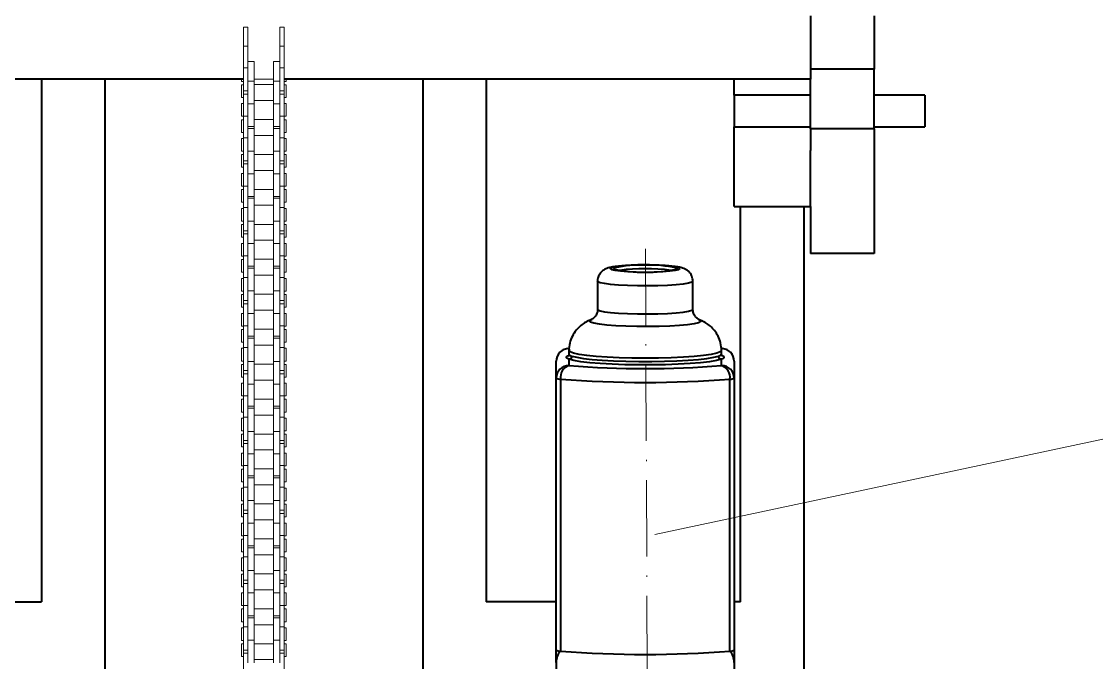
# Model space of a CAD drawing. Header units: millimetres. Extents: x -535 to 3636, y 24 to 870.
# Drawn here: x 1300.5 to 1385.1, y 528.1 to 578.5 of the extents above; entities that cross this region are included whole.
import ezdxf

# ---------------------------------------------------------------- set-up
doc = ezdxf.new("R2010")
doc.units = ezdxf.units.MM
doc.linetypes.add('ACAD_ISO10W100', pattern=[18, 12, -3, 0, -3])

msp = doc.modelspace()

# ---------------------------------------------------------------- linework, layer by layer
at = {"color": 6, "lineweight": 15}
msp.add_line((1350.3188, 538.1347), (1563.4256, 583.546), dxfattribs=at)
at = {"color": 7, "linetype": 'Continuous', "lineweight": 40}
for p, q in [((1362.5499, 578.9556), (1362.5499, 573.9556)), ((1367.5499, 578.9556), (1367.5499, 574.7573)), ((1367.5499, 574.7573), (1362.5499, 574.7573)), ((1367.5499, 570.0588), (1367.5499, 574.7573)), ((1317.9499, 573.9556), (1276.5499, 573.9556)), ((1302.0499, 573.9556), (1302.0499, 532.8553)), ((1307.0499, 573.9556), (1307.0499, 513.6027)), ((1362.5499, 573.9556), (1321.1499, 573.9556)), ((1332.0499, 573.9556), (1332.0499, 513.6027)), ((1337.0499, 573.9556), (1337.0499, 532.8553)), ((1356.5499, 572.7056), (1356.5499, 573.9556)), ((1362.5499, 570.0588), (1362.5499, 573.9556)), ((1362.5499, 572.7056), (1356.5499, 572.7056)), ((1356.5499, 572.7056), (1356.5499, 570.2056)), ((1371.5499, 572.7056), (1367.5499, 572.7056)), ((1371.5499, 572.7056), (1371.5499, 570.2056)), ((1356.5499, 570.2056), (1362.5499, 570.2056)), ((1356.5499, 563.9556), (1356.5499, 570.2056)), ((1367.5499, 570.0588), (1362.5499, 570.0588)), ((1362.5499, 570.0588), (1362.5499, 568.3402)), ((1367.5499, 570.2056), (1371.5499, 570.2056)), ((1367.5499, 570.0588), (1367.5499, 560.2418)), ((1362.5499, 563.9556), (1362.5499, 568.3402)), ((1356.5499, 563.9556), (1362.5499, 563.9556)), ((1357.0499, 532.8553), (1357.0499, 563.9556)), ((1362.0499, 508.6105), (1362.0499, 563.9556)), ((1362.5499, 563.9556), (1362.5499, 560.2418)), ((1367.5499, 560.2418), (1362.5499, 560.2418)), ((1345.7999, 558.068), (1345.7999, 555.8606)), ((1353.2999, 555.8606), (1353.2999, 558.068)), ((1345.2597, 555.0247), (1345.3404, 555.0556)), ((1353.7722, 555.0513), (1353.828, 555.03)), ((1343.4616, 552.7634), (1343.5499, 552.7624)), ((1343.5499, 552.6075), (1343.5499, 552.3247)), ((1355.5499, 552.7624), (1355.6382, 552.7634)), ((1355.5499, 552.3247), (1355.5499, 552.6075)), ((1342.5499, 550.4376), (1342.5499, 551.7673)), ((1343.5499, 551.9241), (1343.5499, 551.4327)), ((1355.5499, 551.4327), (1355.5499, 551.9241)), ((1356.5499, 551.7673), (1356.5499, 550.4376)), ((1342.5499, 529.0434), (1342.5499, 550.4376)), ((1342.8833, 550.3637), (1342.8833, 528.9696)), ((1356.2166, 528.9696), (1356.2166, 550.3637)), ((1356.5499, 550.4376), (1356.5499, 529.0434)), ((1282.0499, 532.8553), (1302.0499, 532.8553)), ((1342.5499, 532.8553), (1337.0499, 532.8553)), ((1357.0499, 532.8553), (1356.5499, 532.8553)), ((1342.5499, 528.0709), (1342.5499, 521.4696)), ((1356.5499, 528.0709), (1356.5499, 521.4696))]:
    msp.add_line(p, q, dxfattribs=at)
at = {"color": 7, "linetype": 'Continuous', "lineweight": 15}
for p, q in [((1317.9499, 578.0397), (1317.9499, 576.55)), ((1318.2999, 578.0397), (1318.2999, 576.55)), ((1320.7999, 578.0397), (1320.7999, 576.55)), ((1321.1499, 578.0397), (1321.1499, 576.55)), ((1317.9499, 576.55), (1318.2999, 576.55)), ((1317.9499, 576.55), (1317.9499, 574.8565)), ((1318.2999, 576.55), (1318.2999, 575.0565)), ((1321.1499, 576.55), (1320.7999, 576.55)), ((1320.7999, 576.55), (1320.7999, 575.0565)), ((1321.1499, 576.55), (1321.1499, 574.8565)), ((1318.2999, 575.0565), (1318.2999, 573.8024)), ((1318.7999, 575.3515), (1318.7999, 573.8024)), ((1320.2999, 575.3515), (1320.2999, 573.8024)), ((1320.7999, 575.0565), (1320.7999, 573.8024)), ((1317.9499, 574.8565), (1317.9499, 573.0387)), ((1317.9499, 574.8565), (1318.2999, 574.8565)), ((1321.1499, 574.8565), (1320.7999, 574.8565)), ((1321.1499, 574.8565), (1321.1499, 573.0387)), ((1317.7999, 573.7888), (1317.7999, 573.9556)), ((1317.7999, 573.7888), (1317.9499, 573.7888)), ((1317.9499, 573.5236), (1317.7999, 573.5236)), ((1317.7999, 573.5236), (1317.7999, 572.5236)), ((1318.2999, 573.8024), (1318.7999, 573.8024)), ((1318.2999, 573.8024), (1318.2999, 572.0252)), ((1320.2999, 573.9556), (1318.7999, 573.9556)), ((1318.7999, 573.8024), (1318.7999, 572.0252)), ((1318.7999, 573.5388), (1320.2999, 573.5388)), ((1320.7999, 573.8024), (1320.2999, 573.8024)), ((1320.2999, 573.8024), (1320.2999, 572.0252)), ((1320.7999, 573.8024), (1320.7999, 572.0252)), ((1321.1499, 573.7888), (1321.2999, 573.7888)), ((1321.2999, 573.5236), (1321.1499, 573.5236)), ((1321.2999, 573.7888), (1321.2999, 573.9556)), ((1321.2999, 573.5236), (1321.2999, 572.5236)), ((1317.7999, 572.5236), (1317.9499, 572.5236)), ((1317.9499, 573.0387), (1318.2999, 573.0387)), ((1317.9499, 572.7887), (1317.9499, 573.0387)), ((1318.2999, 572.7887), (1317.9499, 572.7887)), ((1317.9499, 572.7887), (1317.9499, 571.05)), ((1320.7999, 573.0387), (1321.1499, 573.0387)), ((1321.1499, 572.7887), (1320.7999, 572.7887)), ((1321.1499, 572.7887), (1321.1499, 573.0387)), ((1321.1499, 572.7887), (1321.1499, 571.05)), ((1321.1499, 572.5236), (1321.2999, 572.5236)), ((1317.9499, 572.0388), (1317.7999, 572.0388)), ((1317.7999, 571.0388), (1317.7999, 572.0388)), ((1318.2999, 572.0252), (1318.2999, 570.7792)), ((1318.2999, 572.0252), (1318.7999, 572.0252)), ((1320.2999, 572.2888), (1318.7999, 572.2888)), ((1318.7999, 572.0252), (1318.7999, 570.2388)), ((1320.7999, 572.0252), (1320.2999, 572.0252)), ((1320.2999, 572.0252), (1320.2999, 570.2388)), ((1320.7999, 572.0252), (1320.7999, 570.7792)), ((1321.2999, 572.0388), (1321.1499, 572.0388)), ((1321.2999, 571.0388), (1321.2999, 572.0388)), ((1317.7999, 571.0388), (1317.9499, 571.0388)), ((1317.9499, 571.05), (1318.2999, 571.05)), ((1317.9499, 571.05), (1317.9499, 569.3565)), ((1321.1499, 571.05), (1320.7999, 571.05)), ((1321.1499, 571.05), (1321.1499, 569.3565)), ((1321.1499, 571.0388), (1321.2999, 571.0388)), ((1317.9499, 570.7736), (1317.7999, 570.7736)), ((1317.7999, 570.7736), (1317.7999, 569.7736)), ((1318.2999, 570.7792), (1318.2999, 569.5565)), ((1318.2999, 570.2388), (1318.7999, 570.2388)), ((1318.7999, 570.0887), (1318.2999, 570.0887)), ((1318.7999, 570.7888), (1320.2999, 570.7888)), ((1318.7999, 570.0887), (1318.7999, 570.2388)), ((1318.7999, 570.0887), (1318.7999, 568.3024)), ((1320.2999, 570.2388), (1320.7999, 570.2388)), ((1320.2999, 570.0887), (1320.2999, 570.2388)), ((1320.7999, 570.0887), (1320.2999, 570.0887)), ((1320.2999, 570.0887), (1320.2999, 568.3024)), ((1320.7999, 570.7792), (1320.7999, 569.5565)), ((1321.2999, 570.7736), (1321.1499, 570.7736)), ((1321.2999, 570.7736), (1321.2999, 569.7736)), ((1317.7999, 569.7736), (1317.9499, 569.7736)), ((1317.9499, 569.2887), (1317.7999, 569.2887)), ((1317.7999, 568.2887), (1317.7999, 569.2887)), ((1317.9499, 569.3565), (1317.9499, 567.5388)), ((1317.9499, 569.3565), (1318.2999, 569.3565)), ((1318.2999, 569.5565), (1318.2999, 568.3024)), ((1320.2999, 569.5387), (1318.7999, 569.5387)), ((1320.7999, 569.5565), (1320.7999, 568.3024)), ((1321.1499, 569.3565), (1320.7999, 569.3565)), ((1321.1499, 569.7736), (1321.2999, 569.7736)), ((1321.1499, 569.3565), (1321.1499, 567.5388)), ((1321.2999, 569.2887), (1321.1499, 569.2887)), ((1321.2999, 568.2887), (1321.2999, 569.2887)), ((1317.7999, 568.2887), (1317.9499, 568.2887)), ((1318.2999, 568.3024), (1318.7999, 568.3024)), ((1318.2999, 568.3024), (1318.2999, 566.5252)), ((1318.7999, 568.3024), (1318.7999, 566.5252)), ((1320.7999, 568.3024), (1320.2999, 568.3024)), ((1320.2999, 568.3024), (1320.2999, 566.5252)), ((1320.7999, 568.3024), (1320.7999, 566.5252)), ((1321.1499, 568.2887), (1321.2999, 568.2887)), ((1317.9499, 568.026), (1317.7999, 568.026)), ((1317.7999, 568.026), (1317.7999, 567.026)), ((1317.9499, 567.5388), (1318.2999, 567.5388)), ((1317.9499, 567.2888), (1317.9499, 567.5388)), ((1318.7999, 568.0388), (1320.2999, 568.0388)), ((1320.7999, 567.5388), (1321.1499, 567.5388)), ((1321.2999, 568.026), (1321.1499, 568.026)), ((1321.1499, 567.2888), (1321.1499, 567.5388)), ((1321.2999, 568.026), (1321.2999, 567.026)), ((1317.7999, 567.026), (1317.9499, 567.026)), ((1318.2999, 567.2888), (1317.9499, 567.2888)), ((1317.9499, 567.2888), (1317.9499, 565.55)), ((1320.2999, 566.7888), (1318.7999, 566.7888)), ((1321.1499, 567.2888), (1320.7999, 567.2888)), ((1321.1499, 567.2888), (1321.1499, 565.55)), ((1321.1499, 567.026), (1321.2999, 567.026)), ((1317.9499, 566.5388), (1317.7999, 566.5388)), ((1317.7999, 565.5388), (1317.7999, 566.5388)), ((1318.2999, 566.5252), (1318.2999, 565.2792)), ((1318.2999, 566.5252), (1318.7999, 566.5252)), ((1318.7999, 566.5252), (1318.7999, 564.7388)), ((1320.7999, 566.5252), (1320.2999, 566.5252)), ((1320.2999, 566.5252), (1320.2999, 564.7388)), ((1320.7999, 566.5252), (1320.7999, 565.2792)), ((1321.2999, 566.5388), (1321.1499, 566.5388)), ((1321.2999, 565.5388), (1321.2999, 566.5388)), ((1317.7999, 565.5388), (1317.9499, 565.5388)), ((1317.9499, 565.276), (1317.7999, 565.276)), ((1317.7999, 565.276), (1317.7999, 564.276)), ((1317.9499, 565.55), (1318.2999, 565.55)), ((1317.9499, 565.55), (1317.9499, 563.8565)), ((1318.2999, 565.2792), (1318.2999, 564.0565)), ((1318.7999, 565.2888), (1320.2999, 565.2888)), ((1321.1499, 565.55), (1320.7999, 565.55)), ((1320.7999, 565.2792), (1320.7999, 564.0565)), ((1321.1499, 565.55), (1321.1499, 563.8565)), ((1321.1499, 565.5388), (1321.2999, 565.5388)), ((1321.2999, 565.276), (1321.1499, 565.276)), ((1321.2999, 565.276), (1321.2999, 564.276)), ((1317.7999, 564.276), (1317.9499, 564.276)), ((1318.2999, 564.7388), (1318.7999, 564.7388)), ((1318.7999, 564.5888), (1318.2999, 564.5888)), ((1318.7999, 564.5888), (1318.7999, 564.7388)), ((1318.7999, 564.5888), (1318.7999, 562.8024)), ((1320.2999, 564.7388), (1320.7999, 564.7388)), ((1320.2999, 564.5888), (1320.2999, 564.7388)), ((1320.7999, 564.5888), (1320.2999, 564.5888)), ((1320.2999, 564.5888), (1320.2999, 562.8024)), ((1321.1499, 564.276), (1321.2999, 564.276)), ((1317.9499, 563.7887), (1317.7999, 563.7887)), ((1317.7999, 562.7888), (1317.7999, 563.7887)), ((1317.9499, 563.8565), (1317.9499, 562.0388)), ((1317.9499, 563.8565), (1318.2999, 563.8565)), ((1318.2999, 564.0565), (1318.2999, 562.8024)), ((1320.2999, 564.0388), (1318.7999, 564.0388)), ((1320.7999, 564.0565), (1320.7999, 562.8024)), ((1321.1499, 563.8565), (1320.7999, 563.8565)), ((1321.1499, 563.8565), (1321.1499, 562.0388)), ((1321.2999, 563.7887), (1321.1499, 563.7887)), ((1321.2999, 562.7888), (1321.2999, 563.7887)), ((1317.7999, 562.7888), (1317.9499, 562.7888)), ((1317.9499, 562.526), (1317.7999, 562.526)), ((1317.7999, 562.526), (1317.7999, 561.526)), ((1318.2999, 562.8024), (1318.7999, 562.8024)), ((1318.2999, 562.8024), (1318.2999, 561.0251)), ((1318.7999, 562.8024), (1318.7999, 561.0251)), ((1318.7999, 562.5387), (1320.2999, 562.5387)), ((1320.7999, 562.8024), (1320.2999, 562.8024)), ((1320.2999, 562.8024), (1320.2999, 561.0251)), ((1320.7999, 562.8024), (1320.7999, 561.0251)), ((1321.1499, 562.7888), (1321.2999, 562.7888)), ((1321.2999, 562.526), (1321.1499, 562.526)), ((1321.2999, 562.526), (1321.2999, 561.526)), ((1317.7999, 561.526), (1317.9499, 561.526)), ((1317.9499, 562.0388), (1318.2999, 562.0388)), ((1317.9499, 561.7888), (1317.9499, 562.0388)), ((1318.2999, 561.7888), (1317.9499, 561.7888)), ((1317.9499, 561.7888), (1317.9499, 560.05)), ((1320.7999, 562.0388), (1321.1499, 562.0388)), ((1321.1499, 561.7888), (1320.7999, 561.7888)), ((1321.1499, 561.7888), (1321.1499, 562.0388)), ((1321.1499, 561.7888), (1321.1499, 560.05)), ((1321.1499, 561.526), (1321.2999, 561.526)), ((1317.9499, 561.0388), (1317.7999, 561.0388)), ((1317.7999, 560.0387), (1317.7999, 561.0388)), ((1318.2999, 561.0251), (1318.2999, 559.7792)), ((1318.2999, 561.0251), (1318.7999, 561.0251)), ((1320.2999, 561.2887), (1318.7999, 561.2887)), ((1318.7999, 561.0251), (1318.7999, 559.2388)), ((1320.7999, 561.0251), (1320.2999, 561.0251)), ((1320.2999, 561.0251), (1320.2999, 559.2388)), ((1320.7999, 561.0251), (1320.7999, 559.7792)), ((1321.2999, 561.0388), (1321.1499, 561.0388)), ((1321.2999, 560.0387), (1321.2999, 561.0388)), ((1317.7999, 560.0387), (1317.9499, 560.0387)), ((1317.9499, 560.05), (1318.2999, 560.05)), ((1317.9499, 560.05), (1317.9499, 558.3565)), ((1321.1499, 560.05), (1320.7999, 560.05)), ((1321.1499, 560.05), (1321.1499, 558.3565)), ((1321.1499, 560.0387), (1321.2999, 560.0387)), ((1317.9499, 559.776), (1317.7999, 559.776)), ((1317.7999, 559.776), (1317.7999, 558.776)), ((1318.2999, 559.7792), (1318.2999, 558.5565)), ((1318.2999, 559.2388), (1318.7999, 559.2388)), ((1318.7999, 559.0888), (1318.2999, 559.0888)), ((1318.7999, 559.7888), (1320.2999, 559.7888)), ((1318.7999, 559.0888), (1318.7999, 559.2388)), ((1318.7999, 559.0888), (1318.7999, 557.3024)), ((1320.2999, 559.2388), (1320.7999, 559.2388)), ((1320.2999, 559.0888), (1320.2999, 559.2388)), ((1320.7999, 559.0888), (1320.2999, 559.0888)), ((1320.2999, 559.0888), (1320.2999, 557.3024)), ((1320.7999, 559.7792), (1320.7999, 558.5565)), ((1321.2999, 559.776), (1321.1499, 559.776)), ((1321.2999, 559.776), (1321.2999, 558.776)), ((1317.7999, 558.776), (1317.9499, 558.776)), ((1317.9499, 558.2888), (1317.7999, 558.2888)), ((1317.7999, 557.2888), (1317.7999, 558.2888)), ((1317.9499, 558.3565), (1317.9499, 556.5387)), ((1317.9499, 558.3565), (1318.2999, 558.3565)), ((1318.2999, 558.5565), (1318.2999, 557.3024)), ((1320.2999, 558.5388), (1318.7999, 558.5388)), ((1320.7999, 558.5565), (1320.7999, 557.3024)), ((1321.1499, 558.3565), (1320.7999, 558.3565)), ((1321.1499, 558.776), (1321.2999, 558.776)), ((1321.1499, 558.3565), (1321.1499, 556.5387)), ((1321.2999, 558.2888), (1321.1499, 558.2888)), ((1321.2999, 557.2888), (1321.2999, 558.2888)), ((1318.2999, 557.3024), (1318.7999, 557.3024)), ((1318.2999, 557.3024), (1318.2999, 555.5251)), ((1318.7999, 557.3024), (1318.7999, 555.5251)), ((1320.7999, 557.3024), (1320.2999, 557.3024)), ((1320.2999, 557.3024), (1320.2999, 555.5251)), ((1320.7999, 557.3024), (1320.7999, 555.5251)), ((1317.7999, 557.2888), (1317.9499, 557.2888)), ((1317.9499, 557.026), (1317.7999, 557.026)), ((1317.7999, 557.026), (1317.7999, 556.026)), ((1317.9499, 556.5387), (1318.2999, 556.5387)), ((1317.9499, 556.2888), (1317.9499, 556.5387)), ((1318.7999, 557.0388), (1320.2999, 557.0388)), ((1320.7999, 556.5387), (1321.1499, 556.5387)), ((1321.1499, 557.2888), (1321.2999, 557.2888)), ((1321.2999, 557.026), (1321.1499, 557.026)), ((1321.1499, 556.2888), (1321.1499, 556.5387)), ((1321.2999, 557.026), (1321.2999, 556.026)), ((1317.7999, 556.026), (1317.9499, 556.026)), ((1318.2999, 556.2888), (1317.9499, 556.2888)), ((1317.9499, 556.2888), (1317.9499, 554.55)), ((1320.2999, 555.7888), (1318.7999, 555.7888)), ((1321.1499, 556.2888), (1320.7999, 556.2888)), ((1321.1499, 556.2888), (1321.1499, 554.55)), ((1321.1499, 556.026), (1321.2999, 556.026)), ((1317.9499, 555.5387), (1317.7999, 555.5387)), ((1317.7999, 554.5387), (1317.7999, 555.5387)), ((1318.2999, 555.5251), (1318.7999, 555.5251)), ((1318.2999, 555.5251), (1318.2999, 554.2792)), ((1318.7999, 555.5251), (1318.7999, 553.7387)), ((1320.7999, 555.5251), (1320.2999, 555.5251)), ((1320.2999, 555.5251), (1320.2999, 553.7387)), ((1320.7999, 555.5251), (1320.7999, 554.2792)), ((1321.2999, 555.5387), (1321.1499, 555.5387)), ((1321.2999, 554.5387), (1321.2999, 555.5387)), ((1317.7999, 554.5387), (1317.9499, 554.5387)), ((1317.9499, 554.276), (1317.7999, 554.276)), ((1317.7999, 554.276), (1317.7999, 553.276)), ((1317.9499, 554.55), (1318.2999, 554.55)), ((1317.9499, 554.55), (1317.9499, 552.8565)), ((1318.2999, 554.2792), (1318.2999, 552.8565)), ((1318.7999, 554.2887), (1320.2999, 554.2887)), ((1321.1499, 554.55), (1320.7999, 554.55)), ((1320.7999, 554.2792), (1320.7999, 552.8565)), ((1321.1499, 554.55), (1321.1499, 552.8565)), ((1321.1499, 554.5387), (1321.2999, 554.5387)), ((1321.2999, 554.276), (1321.1499, 554.276)), ((1321.2999, 554.276), (1321.2999, 553.276)), ((1317.7999, 553.276), (1317.9499, 553.276)), ((1318.2999, 553.7387), (1318.7999, 553.7387)), ((1318.7999, 553.5888), (1318.2999, 553.5888)), ((1318.7999, 553.5888), (1318.7999, 553.7387)), ((1318.7999, 553.5888), (1318.7999, 551.7522)), ((1320.2999, 553.7387), (1320.7999, 553.7387)), ((1320.2999, 553.5888), (1320.2999, 553.7387)), ((1320.7999, 553.5888), (1320.2999, 553.5888)), ((1320.2999, 553.5888), (1320.2999, 551.7522)), ((1321.1499, 553.276), (1321.2999, 553.276)), ((1317.9499, 552.7888), (1317.7999, 552.7888)), ((1317.7999, 551.7888), (1317.7999, 552.7888)), ((1317.9499, 552.8565), (1317.9499, 551.0387)), ((1317.9499, 552.8565), (1318.2999, 552.8565)), ((1318.2999, 552.8565), (1318.2999, 551.7522)), ((1320.2999, 553.0388), (1318.7999, 553.0388)), ((1320.7999, 552.8565), (1320.7999, 551.7522)), ((1321.1499, 552.8565), (1320.7999, 552.8565)), ((1321.1499, 552.8565), (1321.1499, 551.0387)), ((1321.2999, 552.7888), (1321.1499, 552.7888)), ((1321.2999, 551.7888), (1321.2999, 552.7888)), ((1317.7999, 551.7888), (1317.9499, 551.7888)), ((1317.9499, 551.526), (1317.7999, 551.526)), ((1317.7999, 551.526), (1317.7999, 550.526)), ((1318.2999, 551.7522), (1318.7999, 551.7522)), ((1318.2999, 551.7522), (1318.2999, 549.9766)), ((1318.7999, 551.7522), (1318.7999, 549.9766)), ((1318.7999, 551.5388), (1320.2999, 551.5388)), ((1320.7999, 551.7522), (1320.2999, 551.7522)), ((1320.2999, 551.7522), (1320.2999, 549.9766)), ((1320.7999, 551.7522), (1320.7999, 549.9766)), ((1321.1499, 551.7888), (1321.2999, 551.7888)), ((1321.2999, 551.526), (1321.1499, 551.526)), ((1321.2999, 551.526), (1321.2999, 550.526)), ((1317.9499, 551.0387), (1318.2999, 551.0387)), ((1317.9499, 550.7912), (1317.9499, 551.0387)), ((1318.2999, 550.7912), (1317.9499, 550.7912)), ((1317.9499, 550.7912), (1317.9499, 549.0524)), ((1320.7999, 551.0387), (1321.1499, 551.0387)), ((1321.1499, 550.7912), (1320.7999, 550.7912)), ((1321.1499, 550.7912), (1321.1499, 551.0387)), ((1321.1499, 550.7912), (1321.1499, 549.0524)), ((1317.7999, 550.526), (1317.9499, 550.526)), ((1317.9499, 550.0412), (1317.7999, 550.0412)), ((1317.7999, 549.0412), (1317.7999, 550.0412)), ((1318.2999, 549.9766), (1318.7999, 549.9766)), ((1318.2999, 549.9766), (1318.2999, 548.7817)), ((1320.2999, 550.2912), (1318.7999, 550.2912)), ((1318.7999, 549.9766), (1318.7999, 548.2412)), ((1320.7999, 549.9766), (1320.2999, 549.9766)), ((1320.2999, 549.9766), (1320.2999, 548.2412)), ((1320.7999, 549.9766), (1320.7999, 548.7817)), ((1321.1499, 550.526), (1321.2999, 550.526)), ((1321.2999, 550.0412), (1321.1499, 550.0412)), ((1321.2999, 549.0412), (1321.2999, 550.0412)), ((1317.7999, 549.0412), (1317.9499, 549.0412)), ((1317.9499, 549.0524), (1318.2999, 549.0524)), ((1317.9499, 549.0524), (1317.9499, 547.3589)), ((1321.1499, 549.0524), (1320.7999, 549.0524)), ((1321.1499, 549.0524), (1321.1499, 547.3589)), ((1321.1499, 549.0412), (1321.2999, 549.0412)), ((1317.9499, 548.776), (1317.7999, 548.776)), ((1317.7999, 548.776), (1317.7999, 547.776)), ((1318.2999, 548.7817), (1318.2999, 547.3589)), ((1318.2999, 548.2412), (1318.7999, 548.2412)), ((1318.7999, 548.0912), (1318.2999, 548.0912)), ((1318.7999, 548.7912), (1320.2999, 548.7912)), ((1318.7999, 548.0912), (1318.7999, 548.2412)), ((1318.7999, 548.0912), (1318.7999, 546.2547)), ((1320.2999, 548.2412), (1320.7999, 548.2412)), ((1320.2999, 548.0912), (1320.2999, 548.2412)), ((1320.7999, 548.0912), (1320.2999, 548.0912)), ((1320.2999, 548.0912), (1320.2999, 546.2547)), ((1320.7999, 548.7817), (1320.7999, 547.3589)), ((1321.2999, 548.776), (1321.1499, 548.776)), ((1321.2999, 548.776), (1321.2999, 547.776)), ((1317.7999, 547.776), (1317.9499, 547.776)), ((1317.9499, 547.2912), (1317.7999, 547.2912)), ((1317.7999, 546.2912), (1317.7999, 547.2912)), ((1317.9499, 547.3589), (1317.9499, 545.5412)), ((1317.9499, 547.3589), (1318.2999, 547.3589)), ((1318.2999, 547.3589), (1318.2999, 546.2547)), ((1320.2999, 547.5412), (1318.7999, 547.5412)), ((1320.7999, 547.3589), (1320.7999, 546.2547)), ((1321.1499, 547.3589), (1320.7999, 547.3589)), ((1321.1499, 547.776), (1321.2999, 547.776)), ((1321.1499, 547.3589), (1321.1499, 545.5412)), ((1321.2999, 547.2912), (1321.1499, 547.2912)), ((1321.2999, 546.2912), (1321.2999, 547.2912)), ((1317.7999, 546.2912), (1317.9499, 546.2912)), ((1317.9499, 546.026), (1317.7999, 546.026)), ((1317.7999, 546.026), (1317.7999, 545.026)), ((1317.9499, 545.5412), (1318.2999, 545.5412)), ((1317.9499, 545.2936), (1317.9499, 545.5412)), ((1318.2999, 546.2547), (1318.7999, 546.2547)), ((1318.2999, 546.2547), (1318.2999, 544.479)), ((1318.7999, 546.2547), (1318.7999, 544.479)), ((1318.7999, 546.0412), (1320.2999, 546.0412)), ((1320.7999, 546.2547), (1320.2999, 546.2547)), ((1320.2999, 546.2547), (1320.2999, 544.479)), ((1320.7999, 546.2547), (1320.7999, 544.479)), ((1320.7999, 545.5412), (1321.1499, 545.5412)), ((1321.1499, 546.2912), (1321.2999, 546.2912)), ((1321.2999, 546.026), (1321.1499, 546.026)), ((1321.1499, 545.2936), (1321.1499, 545.5412)), ((1321.2999, 546.026), (1321.2999, 545.026)), ((1317.7999, 545.026), (1317.9499, 545.026)), ((1318.2999, 545.2936), (1317.9499, 545.2936)), ((1317.9499, 545.2936), (1317.9499, 543.5653)), ((1320.2999, 544.7936), (1318.7999, 544.7936)), ((1321.1499, 545.2936), (1320.7999, 545.2936)), ((1321.1499, 545.2936), (1321.1499, 543.5653)), ((1321.1499, 545.026), (1321.2999, 545.026)), ((1317.9499, 544.5436), (1317.7999, 544.5436)), ((1317.7999, 543.5436), (1317.7999, 544.5436)), ((1318.2999, 544.479), (1318.7999, 544.479)), ((1318.2999, 544.479), (1318.2999, 543.2937)), ((1318.7999, 544.479), (1318.7999, 542.7436)), ((1320.7999, 544.479), (1320.2999, 544.479)), ((1320.2999, 544.479), (1320.2999, 542.7436)), ((1320.7999, 544.479), (1320.7999, 543.2937)), ((1321.2999, 544.5436), (1321.1499, 544.5436)), ((1321.2999, 543.5436), (1321.2999, 544.5436)), ((1317.7999, 543.5436), (1317.9499, 543.5436)), ((1317.9499, 543.276), (1317.7999, 543.276)), ((1317.7999, 543.276), (1317.7999, 542.276)), ((1317.9499, 543.5653), (1318.2999, 543.5653)), ((1317.9499, 543.5653), (1317.9499, 541.8716)), ((1318.2999, 543.2937), (1318.2999, 542.071)), ((1318.7999, 543.2936), (1320.2999, 543.2936)), ((1321.1499, 543.5653), (1320.7999, 543.5653)), ((1320.7999, 543.2937), (1320.7999, 542.071)), ((1321.1499, 543.5653), (1321.1499, 541.8716)), ((1321.1499, 543.5436), (1321.2999, 543.5436)), ((1321.2999, 543.276), (1321.1499, 543.276)), ((1321.2999, 543.276), (1321.2999, 542.276)), ((1317.7999, 542.276), (1317.9499, 542.276)), ((1318.2999, 542.7436), (1318.7999, 542.7436)), ((1318.7999, 542.5937), (1318.2999, 542.5937)), ((1318.7999, 542.5937), (1318.7999, 542.7436)), ((1318.7999, 542.5937), (1318.7999, 540.8183)), ((1320.2999, 542.7436), (1320.7999, 542.7436)), ((1320.2999, 542.5937), (1320.2999, 542.7436)), ((1320.7999, 542.5937), (1320.2999, 542.5937)), ((1320.2999, 542.5937), (1320.2999, 540.8183)), ((1321.1499, 542.276), (1321.2999, 542.276)), ((1317.9499, 541.7937), (1317.7999, 541.7937)), ((1317.7999, 540.7937), (1317.7999, 541.7937)), ((1317.9499, 541.8716), (1318.2999, 541.8716)), ((1317.9499, 541.8716), (1317.9499, 540.0437)), ((1318.2999, 542.071), (1318.2999, 540.8183)), ((1320.2999, 542.0437), (1318.7999, 542.0437)), ((1320.7999, 542.071), (1320.7999, 540.8183)), ((1321.1499, 541.8716), (1320.7999, 541.8716)), ((1321.1499, 541.8716), (1321.1499, 540.0437)), ((1321.2999, 541.7937), (1321.1499, 541.7937)), ((1321.2999, 540.7937), (1321.2999, 541.7937)), ((1317.7999, 540.7937), (1317.9499, 540.7937)), ((1317.9499, 540.5284), (1317.7999, 540.5284)), ((1317.7999, 540.5284), (1317.7999, 539.5284)), ((1318.2999, 540.8183), (1318.7999, 540.8183)), ((1318.2999, 540.8183), (1318.2999, 539.0411)), ((1318.7999, 540.8183), (1318.7999, 539.0411)), ((1318.7999, 540.5437), (1320.2999, 540.5437)), ((1320.7999, 540.8183), (1320.2999, 540.8183)), ((1320.2999, 540.8183), (1320.2999, 539.0411)), ((1320.7999, 540.8183), (1320.7999, 539.0411)), ((1321.1499, 540.7937), (1321.2999, 540.7937)), ((1321.2999, 540.5284), (1321.1499, 540.5284)), ((1321.2999, 540.5284), (1321.2999, 539.5284)), ((1317.9499, 540.0437), (1318.2999, 540.0437)), ((1317.9499, 539.7938), (1317.9499, 540.0437)), ((1318.2999, 539.7938), (1317.9499, 539.7938)), ((1317.9499, 539.7938), (1317.9499, 538.0655)), ((1320.7999, 540.0437), (1321.1499, 540.0437)), ((1321.1499, 539.7938), (1320.7999, 539.7938)), ((1321.1499, 539.7938), (1321.1499, 540.0437)), ((1321.1499, 539.7938), (1321.1499, 538.0655)), ((1317.7999, 539.5284), (1317.9499, 539.5284)), ((1317.9499, 539.0438), (1317.7999, 539.0438)), ((1317.7999, 538.0438), (1317.7999, 539.0438)), ((1318.2999, 539.0411), (1318.7999, 539.0411)), ((1318.2999, 539.0411), (1318.2999, 537.7784)), ((1320.2999, 539.2938), (1318.7999, 539.2938)), ((1318.7999, 539.0411), (1318.7999, 537.2438)), ((1320.7999, 539.0411), (1320.2999, 539.0411)), ((1320.2999, 539.0411), (1320.2999, 537.2438)), ((1320.7999, 539.0411), (1320.7999, 537.7784)), ((1321.1499, 539.5284), (1321.2999, 539.5284)), ((1321.2999, 539.0438), (1321.1499, 539.0438)), ((1321.2999, 538.0438), (1321.2999, 539.0438)), ((1317.7999, 538.0438), (1317.9499, 538.0438)), ((1317.9499, 538.0655), (1318.2999, 538.0655)), ((1317.9499, 538.0655), (1317.9499, 536.3718)), ((1321.1499, 538.0655), (1320.7999, 538.0655)), ((1321.1499, 538.0655), (1321.1499, 536.3718)), ((1321.1499, 538.0438), (1321.2999, 538.0438)), ((1317.9499, 537.7784), (1317.7999, 537.7784)), ((1317.7999, 537.7784), (1317.7999, 536.7784)), ((1318.2999, 537.7784), (1318.2999, 536.5712)), ((1318.2999, 537.2438), (1318.7999, 537.2438)), ((1318.7999, 537.0939), (1318.2999, 537.0939)), ((1318.7999, 537.7938), (1320.2999, 537.7938)), ((1318.7999, 537.0939), (1318.7999, 537.2438)), ((1318.7999, 537.0939), (1318.7999, 535.3185)), ((1320.2999, 537.2438), (1320.7999, 537.2438)), ((1320.2999, 537.0939), (1320.2999, 537.2438)), ((1320.7999, 537.0939), (1320.2999, 537.0939)), ((1320.2999, 537.0939), (1320.2999, 535.3185)), ((1320.7999, 537.7784), (1320.7999, 536.5712)), ((1321.2999, 537.7784), (1321.1499, 537.7784)), ((1321.2999, 537.7784), (1321.2999, 536.7784)), ((1317.7999, 536.7784), (1317.9499, 536.7784)), ((1317.9499, 536.2939), (1317.7999, 536.2939)), ((1317.7999, 535.294), (1317.7999, 536.2939)), ((1317.9499, 536.3718), (1317.9499, 534.5439)), ((1317.9499, 536.3718), (1318.2999, 536.3718)), ((1318.2999, 536.5712), (1318.2999, 535.3185)), ((1320.2999, 536.5439), (1318.7999, 536.5439)), ((1320.7999, 536.5712), (1320.7999, 535.3185)), ((1321.1499, 536.3718), (1320.7999, 536.3718)), ((1321.1499, 536.7784), (1321.2999, 536.7784)), ((1321.1499, 536.3718), (1321.1499, 534.5439)), ((1321.2999, 536.2939), (1321.1499, 536.2939)), ((1321.2999, 535.294), (1321.2999, 536.2939)), ((1318.2999, 535.3185), (1318.7999, 535.3185)), ((1318.2999, 535.3185), (1318.2999, 533.5414)), ((1318.7999, 535.3185), (1318.7999, 533.5414)), ((1320.7999, 535.3185), (1320.2999, 535.3185)), ((1320.2999, 535.3185), (1320.2999, 533.5414)), ((1320.7999, 535.3185), (1320.7999, 533.5414)), ((1317.7999, 535.2939), (1317.9499, 535.2939)), ((1317.9499, 535.0308), (1317.7999, 535.0308)), ((1317.7999, 535.0308), (1317.7999, 534.0308)), ((1317.9499, 534.5439), (1318.2999, 534.5439)), ((1317.9499, 534.294), (1317.9499, 534.5439)), ((1318.7999, 535.0439), (1320.2999, 535.0439)), ((1320.7999, 534.5439), (1321.1499, 534.5439)), ((1321.1499, 535.2939), (1321.2999, 535.2939)), ((1321.2999, 535.0308), (1321.1499, 535.0308)), ((1321.1499, 534.294), (1321.1499, 534.5439)), ((1321.2999, 535.0308), (1321.2999, 534.0308)), ((1317.7999, 534.0308), (1317.9499, 534.0308)), ((1318.2999, 534.294), (1317.9499, 534.294)), ((1317.9499, 534.294), (1317.9499, 532.5657)), ((1320.2999, 533.794), (1318.7999, 533.794)), ((1321.1499, 534.294), (1320.7999, 534.294)), ((1321.1499, 534.294), (1321.1499, 532.5657)), ((1321.1499, 534.0308), (1321.2999, 534.0308)), ((1317.9499, 533.544), (1317.7999, 533.544)), ((1317.7999, 532.5441), (1317.7999, 533.544)), ((1318.2999, 533.5414), (1318.7999, 533.5414)), ((1318.2999, 533.5414), (1318.2999, 532.2808)), ((1318.7999, 533.5414), (1318.7999, 531.744)), ((1320.7999, 533.5414), (1320.2999, 533.5414)), ((1320.2999, 533.5414), (1320.2999, 531.744)), ((1320.7999, 533.5414), (1320.7999, 532.2808)), ((1321.2999, 533.544), (1321.1499, 533.544)), ((1321.2999, 532.5441), (1321.2999, 533.544)), ((1317.7999, 532.5441), (1317.9499, 532.5441)), ((1317.9499, 532.2808), (1317.7999, 532.2808)), ((1317.7999, 532.2808), (1317.7999, 531.2808)), ((1317.9499, 532.5657), (1318.2999, 532.5657)), ((1317.9499, 532.5657), (1317.9499, 530.872)), ((1318.2999, 532.2808), (1318.2999, 531.0714)), ((1318.7999, 532.294), (1320.2999, 532.294)), ((1321.1499, 532.5657), (1320.7999, 532.5657)), ((1320.7999, 532.2808), (1320.7999, 531.0714)), ((1321.1499, 532.5657), (1321.1499, 530.872)), ((1321.1499, 532.5441), (1321.2999, 532.5441)), ((1321.2999, 532.2808), (1321.1499, 532.2808)), ((1321.2999, 532.2808), (1321.2999, 531.2808)), ((1317.7999, 531.2808), (1317.9499, 531.2808)), ((1318.2999, 531.744), (1318.7999, 531.744)), ((1318.7999, 531.5942), (1318.2999, 531.5942)), ((1318.7999, 531.5942), (1318.7999, 531.744)), ((1318.7999, 531.5942), (1318.7999, 529.8187)), ((1320.2999, 531.744), (1320.7999, 531.744)), ((1320.2999, 531.5942), (1320.2999, 531.744)), ((1320.7999, 531.5942), (1320.2999, 531.5942)), ((1320.2999, 531.5942), (1320.2999, 529.8187)), ((1321.1499, 531.2808), (1321.2999, 531.2808)), ((1317.9499, 530.7941), (1317.7999, 530.7941)), ((1317.7999, 529.7942), (1317.7999, 530.7941)), ((1317.9499, 530.872), (1317.9499, 529.0442)), ((1317.9499, 530.872), (1318.2999, 530.872)), ((1318.2999, 531.0714), (1318.2999, 529.8187)), ((1320.2999, 531.0442), (1318.7999, 531.0442)), ((1320.7999, 531.0714), (1320.7999, 529.8187)), ((1321.1499, 530.872), (1320.7999, 530.872)), ((1321.1499, 530.872), (1321.1499, 529.0442)), ((1321.2999, 530.7941), (1321.1499, 530.7941)), ((1321.2999, 529.7942), (1321.2999, 530.7941)), ((1317.7999, 529.7942), (1317.9499, 529.7942)), ((1317.9499, 529.5308), (1317.7999, 529.5308)), ((1317.7999, 529.5308), (1317.7999, 528.5308)), ((1318.2999, 529.8187), (1318.7999, 529.8187)), ((1318.2999, 529.8187), (1318.2999, 528.0416)), ((1318.7999, 529.8187), (1318.7999, 528.0416)), ((1318.7999, 529.5441), (1320.2999, 529.5441)), ((1320.7999, 529.8187), (1320.2999, 529.8187)), ((1320.2999, 529.8187), (1320.2999, 528.0416)), ((1320.7999, 529.8187), (1320.7999, 528.0416)), ((1321.1499, 529.7942), (1321.2999, 529.7942)), ((1321.2999, 529.5308), (1321.1499, 529.5308)), ((1321.2999, 529.5308), (1321.2999, 528.5308)), ((1317.9499, 529.0442), (1318.2999, 529.0442)), ((1317.9499, 528.7943), (1317.9499, 529.0442)), ((1318.2999, 528.7943), (1317.9499, 528.7943)), ((1317.9499, 528.7943), (1317.9499, 527.0659)), ((1320.7999, 529.0442), (1321.1499, 529.0442)), ((1321.1499, 528.7943), (1320.7999, 528.7943)), ((1321.1499, 528.7943), (1321.1499, 529.0442)), ((1321.1499, 528.7943), (1321.1499, 527.0659)), ((1317.7999, 528.5308), (1317.9499, 528.5308)), ((1320.2999, 528.2943), (1318.7999, 528.2943)), ((1321.1499, 528.5308), (1321.2999, 528.5308))]:
    msp.add_line(p, q, dxfattribs=at)
at = {"lineweight": 15}
for p, q in [((1317.9499, 578.0397), (1318.2999, 578.0397)), ((1320.7999, 578.0397), (1321.1499, 578.0397)), ((1318.7999, 575.3515), (1318.2999, 575.3515)), ((1320.2999, 575.3515), (1320.7999, 575.3515))]:
    msp.add_line(p, q, dxfattribs=at)
at = {"color": 5, "linetype": 'ACAD_ISO10W100', "lineweight": 15, "ltscale": 0.5}
msp.add_line((1349.5706, 560.613), (1349.8874, 482.6248), dxfattribs=at)
at = {"color": 8, "linetype": 'Continuous', "lineweight": 40}
for p, q in [((1352.0024, 559.1112), (1352.0499, 559.0631)), ((1352.0499, 559.0631), (1352.0318, 559.0333)), ((1343.5499, 552.7624), (1343.5499, 552.6075)), ((1343.5499, 552.2911), (1343.5499, 552.271)), ((1355.5499, 552.6075), (1355.5499, 552.7624))]:
    msp.add_line(p, q, dxfattribs=at)
at = {"color": 7, "linetype": 'Continuous', "lineweight": 40, "flags": 128}
for points in [[(1352.2999, 559.0631), (1352.2062, 559.1336), (1351.9315, 559.1993), (1351.4945, 559.2558), (1350.9249, 559.2991), (1350.2617, 559.3263), (1349.5499, 559.3356), (1348.8382, 559.3263), (1348.1749, 559.2991), (1347.6054, 559.2558), (1347.1684, 559.1993), (1346.8936, 559.1336), (1346.7999, 559.0631), (1346.8936, 558.9925), (1347.1684, 558.9268), (1347.6054, 558.8703), (1348.1749, 558.827), (1348.8382, 558.7998), (1349.5499, 558.7905), (1350.2617, 558.7998), (1350.9249, 558.827), (1351.4945, 558.8703), (1351.9315, 558.9268), (1352.2062, 558.9925), (1352.2999, 559.0631)], [(1355.5499, 551.9241), (1355.163, 551.8251), (1354.6111, 551.7341), (1353.9106, 551.6538), (1353.082, 551.5865), (1352.1497, 551.5342), (1351.141, 551.4985), (1350.0855, 551.4804), (1349.0143, 551.4804), (1347.9589, 551.4985), (1346.9502, 551.5342), (1346.0178, 551.5865), (1345.1892, 551.6538), (1344.4887, 551.7341), (1343.9369, 551.8251), (1343.5499, 551.9241)], [(1343.7899, 552.1798), (1344.1614, 552.0847), (1344.6912, 551.9974), (1345.3636, 551.9203), (1346.1591, 551.8557), (1347.0541, 551.8055), (1348.0225, 551.7712), (1349.0358, 551.7538), (1350.0641, 551.7538), (1351.0773, 551.7712), (1352.0457, 551.8055), (1352.9408, 551.8557), (1353.7362, 551.9203), (1354.4087, 551.9974), (1354.9385, 552.0847), (1355.3099, 552.1798)]]:
    msp.add_lwpolyline(points, dxfattribs=at)
at = {"color": 8, "linetype": 'Continuous', "lineweight": 40, "flags": 128}
for points in [[(1347.0672, 559.0339), (1347.0732, 559.0968), (1347.1371, 559.1279)], [(1353.2999, 558.068), (1353.2123, 557.9881), (1352.9533, 557.9119), (1352.5353, 557.8431), (1351.9776, 557.7847), (1351.3065, 557.7396), (1350.5532, 557.7099), (1349.7529, 557.6969), (1348.9432, 557.7012), (1348.1619, 557.7227), (1347.4455, 557.7604), (1346.8274, 557.8124), (1346.3367, 557.8764), (1345.9962, 557.9493), (1345.8219, 558.0278), (1345.7999, 558.0678)], [(1345.7999, 555.8605), (1345.8219, 555.8204), (1345.9962, 555.7419), (1346.3367, 555.669), (1346.8274, 555.605), (1347.4455, 555.553), (1348.1619, 555.5153), (1348.9432, 555.4938), (1349.7529, 555.4895), (1350.5532, 555.5025), (1351.3065, 555.5322), (1351.9776, 555.5773), (1352.5353, 555.6357), (1352.9533, 555.7046), (1353.2123, 555.7807), (1353.2999, 555.8606)], [(1353.828, 555.03), (1353.9202, 554.9752), (1353.9202, 554.8871), (1353.7413, 554.8008), (1353.3908, 554.7199), (1352.883, 554.6476), (1352.2388, 554.5869), (1351.4845, 554.5403), (1350.651, 554.5097), (1349.7724, 554.4963), (1348.8847, 554.5008), (1348.0243, 554.5229), (1347.2263, 554.5617), (1346.5234, 554.6156), (1345.9444, 554.6824), (1345.5131, 554.7595), (1345.247, 554.8435), (1345.1571, 554.9312), (1345.1571, 554.9312)], [(1345.1571, 554.9312), (1345.247, 555.0188), (1345.2597, 555.0247)], [(1355.5499, 552.6075), (1355.4588, 552.5043), (1355.1881, 552.4041), (1354.7461, 552.3102), (1354.1462, 552.2253), (1353.4066, 552.152), (1352.5499, 552.0925), (1351.602, 552.0487), (1350.5918, 552.0219), (1349.5499, 552.0129), (1348.508, 552.0219), (1347.4978, 552.0487), (1346.5499, 552.0925), (1345.6932, 552.152), (1344.9537, 552.2253), (1344.3538, 552.3102), (1343.9118, 552.4041), (1343.6411, 552.5043), (1343.5499, 552.6074)]]:
    msp.add_lwpolyline(points, dxfattribs=at)
at = {"color": 7, "linetype": 'Continuous', "lineweight": 40}
for centre, radius, start, end in [((1349.551, 570.3681), 11.6031, 257.639542, 282.345325), ((1349.5268, 546.658), 12.6968, 78.756564, 100.848247), ((1343.5499, 551.7673), 1, 95.065878, 180), ((1343.5475, 551.7648), 0.9975, 89.858806, 179.857898), ((1355.5524, 551.7648), 0.9975, 0.141251, 90.141619), ((1355.5499, 551.7673), 1, 0, 84.934122), ((1343.5475, 550.4351), 0.9976, 89.860022, 179.85754), ((1343.8763, 550.4868), 1.0006, 109.034193, 187.064807), ((1343.537, 552.1767), 0.253, 272.934872, 0.694633), ((1349.5499, 627.7342), 76.5371, 265.503776, 274.496224), ((1355.5629, 552.1767), 0.253, 179.306052, 267.066218), ((1355.2236, 550.4868), 1.0006, 352.934506, 70.96592), ((1355.5524, 550.4351), 0.9976, 0.141609, 90.140403), ((1342.8404, 550.9596), 0.5974, 240.900462, 274.110274), ((1349.5499, 635.5776), 85.4742, 265.526601, 274.473399), ((1356.2594, 550.9595), 0.5973, 265.888974, 299.10029), ((1343.8246, 528.1093), 1.2752, 137.574881, 181.725853), ((1342.8405, 529.5656), 0.5976, 240.908415, 274.107204), ((1349.5499, 614.1817), 85.4725, 265.52651, 274.47349), ((1356.2594, 529.5656), 0.5975, 265.892045, 299.092336), ((1355.2753, 528.1093), 1.2752, 358.272997, 42.426269)]:
    msp.add_arc(centre, radius, start, end, dxfattribs=at)
at = {"color": 8, "linetype": 'Continuous', "lineweight": 40}
msp.add_arc((1349.5499, 544.3557), 14.6971, 82.154066, 97.845934, dxfattribs=at)
at = {"color": 7, "linetype": 'Continuous', "lineweight": 40}
for points, knots in [([(1349.4558, 559.3389), (1349.3994, 559.3391), (1349.115, 559.3405), (1348.6083, 559.3268), (1347.9788, 559.2973), (1347.4217, 559.2519), (1346.9382, 559.1846), (1346.6188, 559.117), (1346.2975, 558.968), (1346.0505, 558.7685), (1345.8705, 558.4793), (1345.7801, 558.2178), (1345.8052, 558.0789), (1345.8079, 558.0641)], [0, 0, 0, 0, 0.0321127, 0.1618011, 0.2920207, 0.4239352, 0.5604259, 0.7148946, 0.7857087, 0.8475322, 0.9167938, 0.9911525, 1, 1, 1, 1]), ([(1353.2999, 558.068), (1353.2851, 558.2001), (1353.2582, 558.44), (1353.08, 558.7248), (1352.8786, 558.9136), (1352.671, 559.0336), (1352.4614, 559.1122), (1352.1894, 559.1791), (1351.8079, 559.2368), (1351.2682, 559.2874), (1350.6535, 559.3213), (1350.031, 559.3398), (1349.628, 559.3391), (1349.4558, 559.3389)], [0, 0, 0, 0, 0.0747343, 0.1356526, 0.1899698, 0.2428879, 0.3043005, 0.3886525, 0.5249638, 0.64895, 0.7790699, 0.9056245, 1, 1, 1, 1]), ([(1345.7958, 555.8562), (1345.7972, 555.8488), (1345.8202, 555.7178), (1345.7342, 555.4776), (1345.5751, 555.2304), (1345.422, 555.1025), (1345.3399, 555.0583), (1345.3319, 555.055), (1345.3298, 555.0541)], [0, 0, 0, 0, 0.017268, 0.303709, 0.5348603, 0.7406109, 0.932562, 1, 1, 1, 1]), ([(1353.7727, 555.0528), (1353.7711, 555.0534), (1353.7661, 555.0552), (1353.6637, 555.1093), (1353.4875, 555.272), (1353.3296, 555.5423), (1353.3094, 555.7594), (1353.2999, 555.8606)], [0, 0, 0, 0, 0.099497, 0.3123343, 0.5298311, 0.7807482, 1, 1, 1, 1]), ([(1345.3162, 555.0473), (1345.2007, 555.0012), (1344.9626, 554.9061), (1344.5716, 554.6646), (1344.1935, 554.3243), (1343.8645, 553.8776), (1343.6426, 553.3437), (1343.537, 552.902), (1343.5601, 552.6537), (1343.5647, 552.6037)], [0, 0, 0, 0, 0.1360174, 0.280427, 0.4363131, 0.6027655, 0.776903, 0.9551092, 1, 1, 1, 1]), ([(1355.5499, 552.6075), (1355.5358, 552.8107), (1355.5085, 553.204), (1355.3042, 553.7381), (1355.0254, 554.1796), (1354.6958, 554.5264), (1354.3464, 554.7844), (1354.0139, 554.9619), (1353.8197, 555.0314), (1353.731, 555.0632)], [0, 0, 0, 0, 0.1778498, 0.3442035, 0.4962092, 0.637184, 0.769013, 0.8943807, 1, 1, 1, 1]), ([(1343.5422, 552.3297), (1343.5385, 552.2951), (1343.5313, 552.2285), (1343.5293, 552.2346), (1343.5283, 552.2375)], [0, 0, 0, 0, 0.5181772, 1, 1, 1, 1]), ([(1355.5499, 552.271), (1355.6368, 552.2153), (1355.8488, 552.0795), (1355.6609, 551.9818), (1355.5499, 551.9241)], [0, 0, 0, 0, 0.4097432, 1, 1, 1, 1]), ([(1355.5713, 552.235), (1355.572, 552.2316), (1355.5739, 552.2232), (1355.5639, 552.2886), (1355.558, 552.3279)], [0, 0, 0, 0, 0.3998971, 1, 1, 1, 1]), ([(1342.5499, 528.0709), (1342.5499, 528.16), (1342.5499, 528.338), (1342.5499, 528.5874), (1342.5499, 528.798), (1342.5499, 528.9815), (1342.5499, 529.02), (1342.5499, 529.0434)], [0, 0, 0, 0, 0.16797833, 0.33559684, 0.50975936, 0.70244919, 1, 1, 1, 1]), ([(1356.5499, 529.0434), (1356.5499, 529.0173), (1356.5499, 528.9742), (1356.5499, 528.7553), (1356.5499, 528.4974), (1356.5499, 528.2508), (1356.5499, 528.1115), (1356.5499, 528.0709)], [0, 0, 0, 0, 0.3208247, 0.5272942, 0.7347372, 0.9225289, 1, 1, 1, 1])]:
    msp.add_open_spline(points, degree=3, knots=knots, dxfattribs=at)
at = {"color": 8, "linetype": 'Continuous', "lineweight": 40}
for points, knots in [([(1343.5499, 551.9241), (1343.4605, 551.9626), (1343.2647, 552.0469), (1343.4277, 552.1668), (1343.5163, 552.232)], [0, 0, 0, 0, 0.4566554, 1, 1, 1, 1]), ([(1343.5681, 552.3247), (1343.5628, 552.3137), (1343.5335, 552.2527), (1343.6744, 552.2126), (1343.7899, 552.1798)], [0, 0, 0, 0, 0.1804888, 1, 1, 1, 1]), ([(1355.3099, 552.1798), (1355.3918, 552.2049), (1355.5325, 552.2481), (1355.532, 552.3022), (1355.5317, 552.3248)], [0, 0, 0, 0, 0.5818686, 1, 1, 1, 1])]:
    msp.add_open_spline(points, degree=3, knots=knots, dxfattribs=at)

doc.saveas('drawing.dxf')
